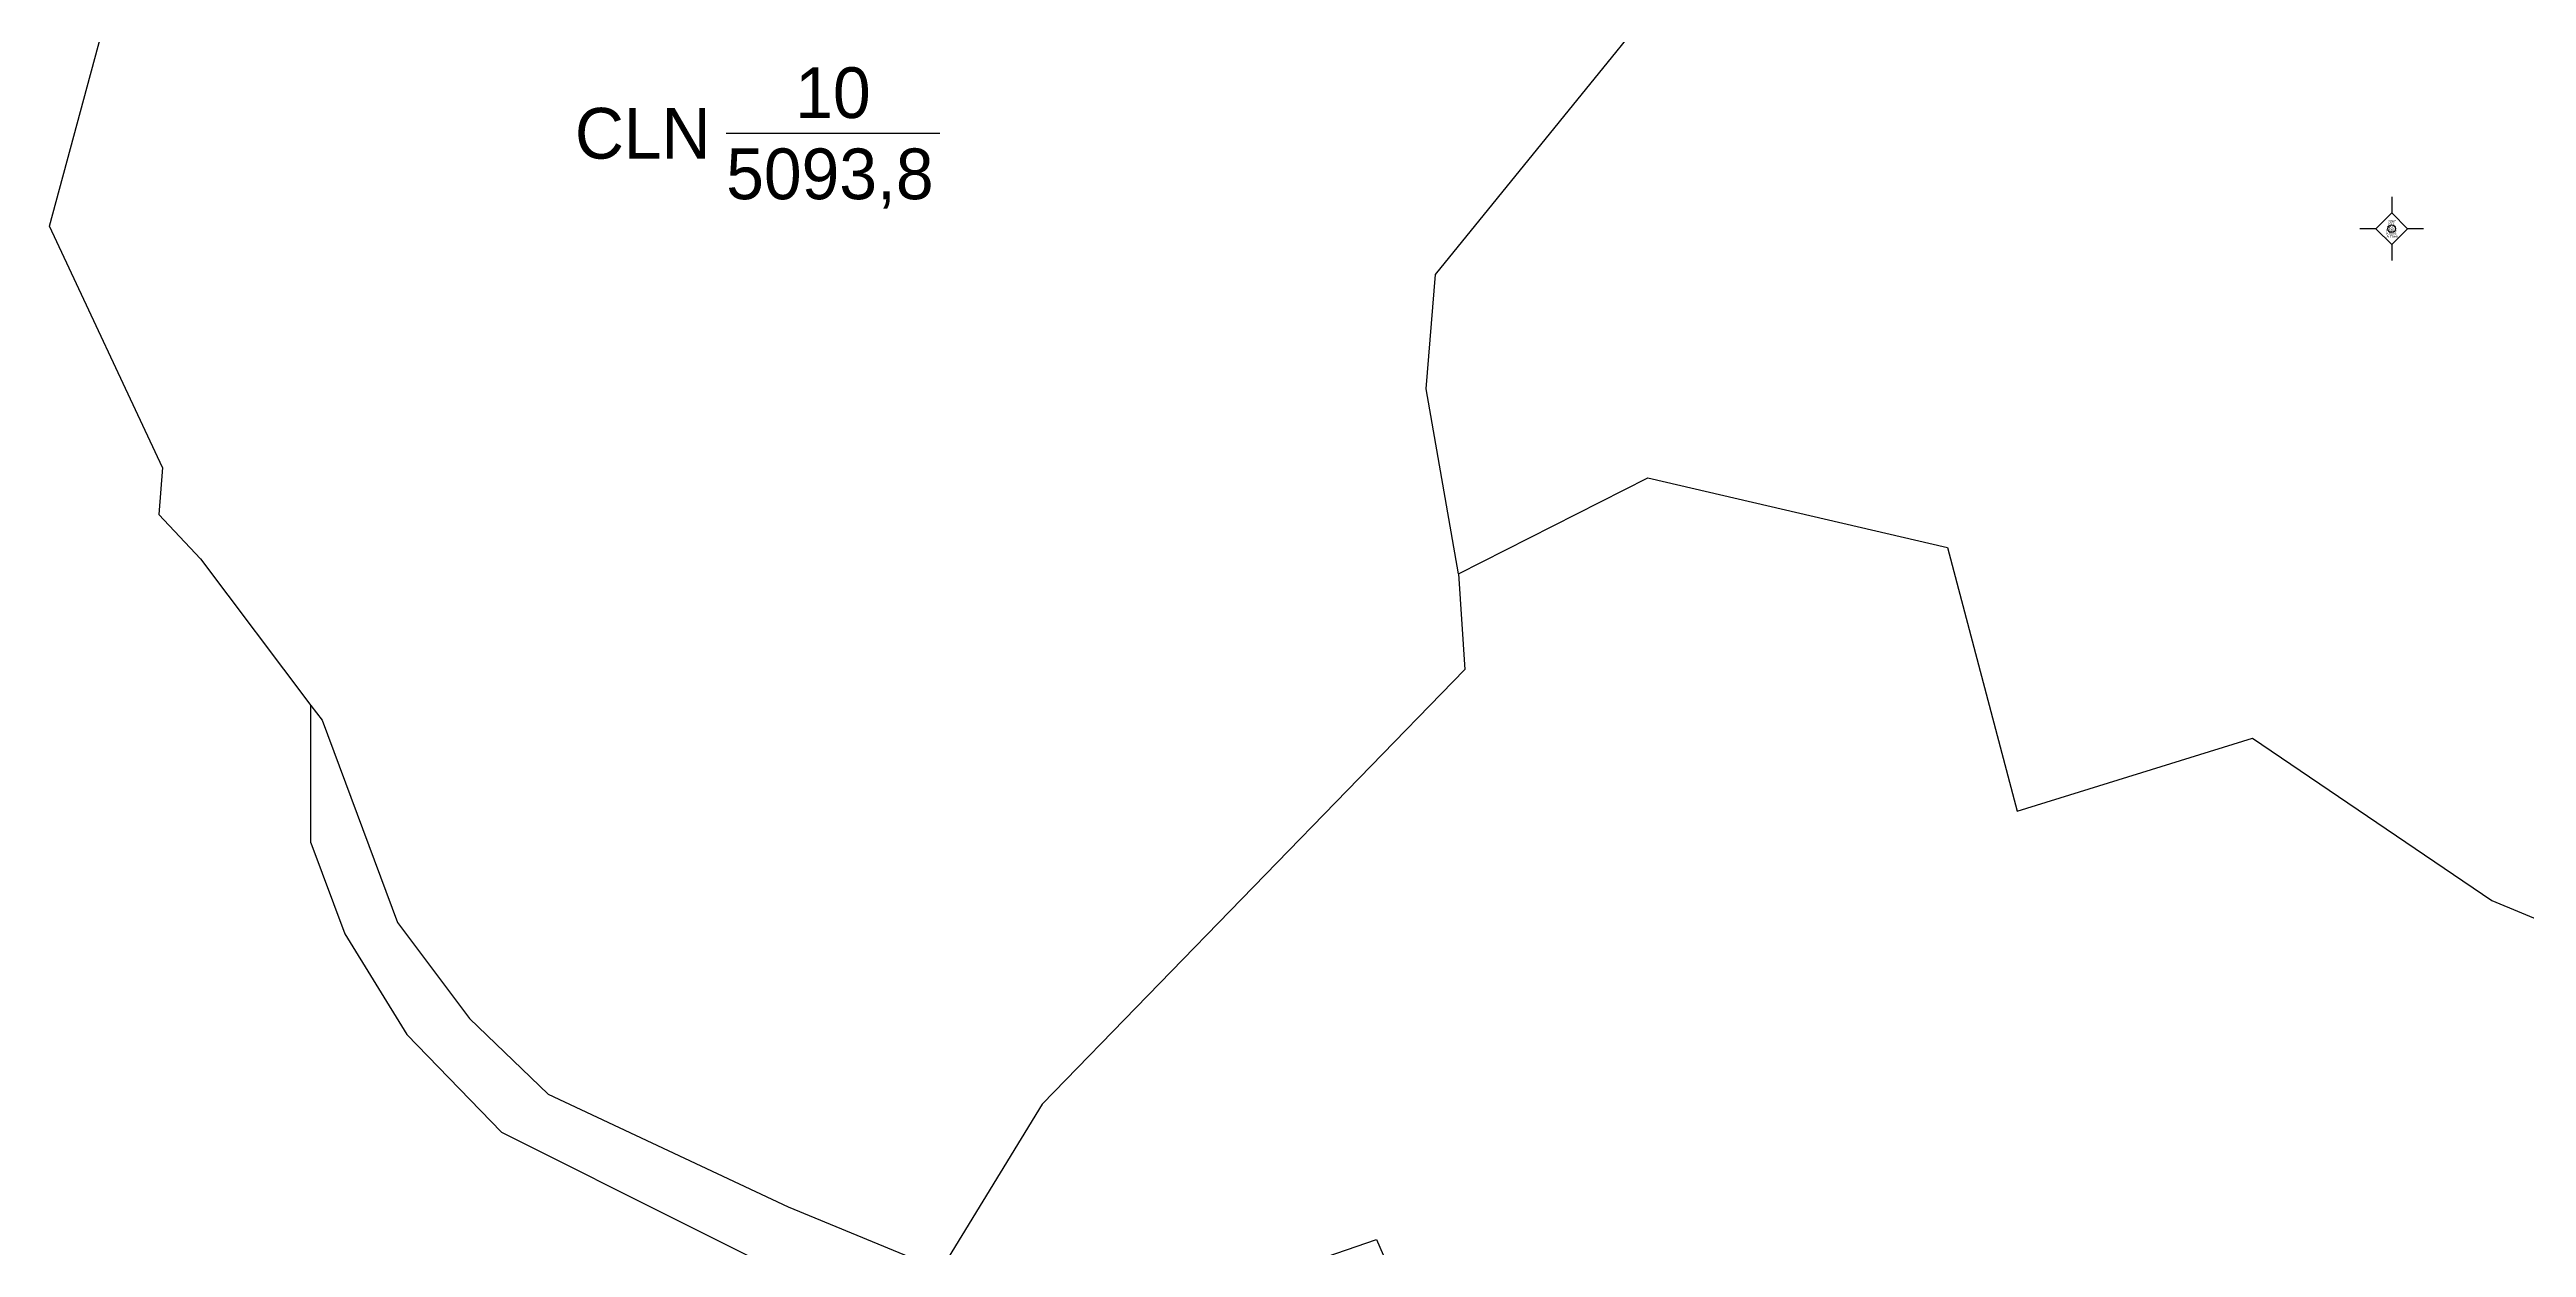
# Model space of a CAD drawing. Extents: x 551890 to 552618, y 1835759 to 1836646.
# Drawn here: x 551989.7 to 552087.4, y 1836111.8 to 1836159 of the extents above; entities that cross this region are included whole.
import ezdxf

# ---------------------------------------------------------------- set-up
doc = ezdxf.new("R2010")
doc.units = 0
for name, color, linetype in [('Level 10', 7, 'Continuous'), ('Level 11', 7, 'Continuous'), ('Level 13', 7, 'Continuous'), ('Level 15', 7, 'Continuous'), ('Level 2', 7, 'Continuous'), ('Level 23', 7, 'Continuous'), ('Level 24', 7, 'Continuous'), ('Level 4', 7, 'Continuous')]:
    doc.layers.add(name, color=color, linetype=linetype)

msp = doc.modelspace()

# ---------------------------------------------------------------- linework, layer by layer
at = {"layer": 'Level 10'}
for points in [[(551994.15, 1836142.51), (551989.69, 1836152.03), (551991.87, 1836160.1), (551998.46, 1836175.2), (552014.84, 1836195.11), (552017.71, 1836200.6), (552020.79, 1836213.2)], [(552045.26, 1836138.32), (552043.98, 1836145.62), (552044.35, 1836150.12), (552058.85, 1836167.98), (552075.03, 1836186.46)], [(552045.26, 1836138.32), (552052.73, 1836142.11), (552064.55, 1836139.36), (552067.29, 1836128.96), (552076.57, 1836131.84), (552086.01, 1836125.44), (552099.1, 1836120.01)], [(552045.26, 1836138.32), (552045.51, 1836134.55), (552028.84, 1836117.42), (552024.84, 1836110.89)], [(552035.35, 1836109.78), (552042.02, 1836112.08), (552045.04, 1836105.15), (552052.85, 1836103.16), (552063.94, 1836104.29), (552070.9, 1836101.89), (552077.08, 1836096.22), (552079.71, 1836092.95), (552083.78, 1836094.97), (552101.513, 1836076.195), (552123.789, 1836088.583), (552126.759, 1836111.874)]]:
    msp.add_lwpolyline(points, dxfattribs=at)
at = {"layer": 'Level 11'}
for p, q in [((552082.061, 1836152.553), (552081.436, 1836151.928)), ((552082.061, 1836153.178), (552082.061, 1836152.553)), ((552082.686, 1836151.928), (552082.061, 1836152.553)), ((552081.436, 1836151.928), (552080.811, 1836151.928)), ((552081.436, 1836151.928), (552082.061, 1836151.303)), ((552082.061, 1836151.303), (552082.686, 1836151.928)), ((552083.311, 1836151.928), (552082.686, 1836151.928)), ((552082.061, 1836151.303), (552082.061, 1836150.678))]:
    msp.add_line(p, q, dxfattribs=at)
msp.add_circle((552082.061, 1836151.928), 0.15, dxfattribs=at)
at = {"layer": 'Level 13'}
msp.add_line((552016.371, 1836155.69), (552024.801, 1836155.69), dxfattribs=at)
at = {"layer": 'Level 23'}
for points in [[(551994.15, 1836142.51), (551994, 1836140.66), (551995.65, 1836138.91), (552000, 1836133.134), (552000.44, 1836132.55), (552003.41, 1836124.58), (552006.25, 1836120.79), (552009.36, 1836117.81), (552018.82, 1836113.37), (552024.84, 1836110.89)], [(552000, 1836127.714), (552001.33, 1836124.13), (552003.78, 1836120.16), (552007.51, 1836116.31), (552022.32, 1836108.9)]]:
    msp.add_lwpolyline(points, dxfattribs=at)
at = {"layer": 'Level 24'}
msp.add_line((552000, 1836127.714), (552000, 1836133.134), dxfattribs=at)

# ---------------------------------------------------------------- texts
at = {"layer": 'Level 13'}
msp.add_text('10', height=2, dxfattribs=at).set_placement((552019.1, 1836156.29))
at = {"layer": 'Level 15'}
for s, p in [('A Then', (552081.859, 1836151.57)), ('Khối 6', (552081.856, 1836151.81)), ('Khối 6', (552081.856, 1836151.69)), ('Hồ Lý', (552081.877, 1836151.93)), ('7267', (552081.918, 1836152.17)), ('CLN', (552081.92, 1836152.05))]:
    msp.add_text(s, height=0.1, dxfattribs=at).set_placement(p)
at = {"layer": 'Level 2'}
msp.add_text('CLN', height=2, dxfattribs=at).set_placement((552010.41, 1836154.69))
at = {"layer": 'Level 4'}
msp.add_text('5093,8', height=2, dxfattribs=at).set_placement((552016.376, 1836153.09))

doc.saveas('drawing.dxf')
